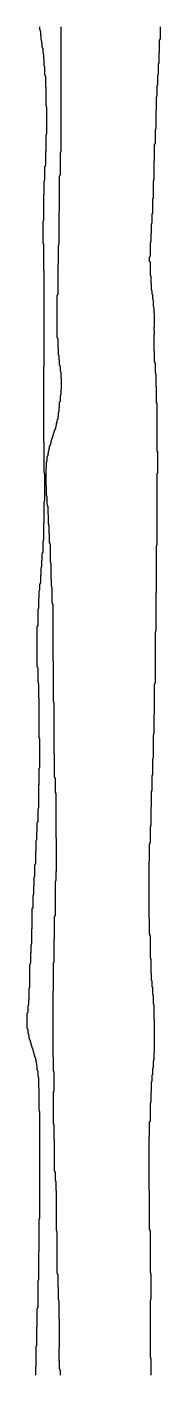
# Model space of a CAD drawing. Header units: metres. Extents: x -204 to 142, y 1 to 3500.
import ezdxf

# ---------------------------------------------------------------- set-up
doc = ezdxf.new("R2010")
doc.units = ezdxf.units.M
for name, color, linetype in [('Curve_Exist', 63, 'Continuous'), ('CuttingCurve_A', 10, 'Continuous'), ('CuttingCurve_B', 30, 'Continuous')]:
    doc.layers.add(name, color=color, linetype=linetype)

msp = doc.modelspace()

# ---------------------------------------------------------------- linework, layer by layer
at = {"layer": 'Curve_Exist'}
for points in [[(-171, 3499.8), (-171, 3492.8), (-170, 3491.8), (-170, 3488.8), (-169, 3487.8), (-169, 3477.8), (-168, 3476.8), (-168, 3467.8), (-167, 3466.8), (-167, 3464.8), (-166, 3463.8), (-166, 3457.8), (-165, 3456.8), (-165, 3448.8), (-164, 3447.8), (-164, 3445.8), (-163, 3444.8), (-163, 3432.8), (-162, 3431.8), (-162, 3429.8), (-161, 3428.8), (-161, 3416.8), (-160, 3415.8), (-160, 3399.8), (-159, 3398.8), (-159, 3397.8), (-158, 3396.8), (-158, 3375.8), (-157, 3374.8), (-157, 3372.8), (-156, 3371.8), (-156, 3344.8), (-155, 3343.8), (-155, 3295.8), (-154, 3294.8), (-154, 3292.8), (-153, 3291.8), (-153, 3222.8), (-154, 3221.8), (-154, 3219.8), (-155, 3218.8), (-155, 3176.8), (-156, 3175.8), (-156, 3140.8), (-157, 3139.8), (-157, 3137.8), (-158, 3136.8), (-158, 3101.8), (-159, 3100.8), (-159, 3099.8), (-160, 3098.8), (-160, 3064.8), (-161, 3063.8), (-161, 2997.8), (-162, 2996.8), (-162, 2995.8), (-163, 2994.8), (-163, 2939.8), (-162, 2938.8), (-162, 2936.8), (-161, 2935.8), (-161, 2867.8), (-160, 2866.8), (-160, 2617.8), (-161, 2616.8), (-161, 2422.8), (-160, 2421.8), (-160, 2344.8), (-159, 2343.8), (-159, 2340.8), (-158, 2339.8), (-158, 2269.8), (-159, 2268.8), (-159, 2267.8), (-160, 2266.8), (-160, 2211.8), (-161, 2210.8), (-161, 2167.8), (-162, 2166.8), (-162, 2164.8), (-163, 2163.8), (-163, 2135.8), (-164, 2134.8), (-164, 2132.8), (-165, 2131.8), (-165, 2114.8), (-166, 2113.8), (-166, 2098.8), (-167, 2097.8), (-167, 2095.8), (-168, 2094.8), (-168, 2076.8), (-169, 2075.8), (-169, 2057.8), (-170, 2056.8), (-170, 2054.8), (-171, 2053.8), (-171, 2037.8), (-172, 2036.8), (-172, 2035.8), (-173, 2034.8), (-173, 2016.8), (-174, 2015.8), (-174, 1990.8), (-175, 1989.8), (-175, 1988.8), (-176, 1987.8), (-176, 1945.8), (-177, 1944.8), (-177, 1943.8), (-178, 1942.8), (-178, 1839.8), (-177, 1838.8), (-177, 1837.8), (-176, 1836.8), (-176, 1799.8), (-175, 1798.8), (-175, 1796.8), (-174, 1795.8), (-174, 1759.8), (-173, 1758.8), (-173, 1655.8), (-172, 1654.8), (-172, 1653.8), (-171, 1652.8), (-171, 1576.8), (-172, 1575.8), (-172, 1574.8), (-173, 1573.8), (-173, 1532.8), (-174, 1531.8), (-174, 1472.8), (-175, 1471.8), (-175, 1469.8), (-176, 1468.8), (-176, 1436.8), (-177, 1435.8), (-177, 1433.8), (-178, 1432.8), (-178, 1410.8), (-179, 1409.8), (-179, 1389.8), (-180, 1388.8), (-180, 1387.8), (-181, 1386.8), (-181, 1360.8), (-182, 1359.8), (-182, 1328.8), (-183, 1327.8), (-183, 1325.8), (-184, 1324.8), (-184, 1294.8), (-185, 1293.8), (-185, 1292.8), (-186, 1291.8), (-186, 1270.8), (-187, 1269.8), (-187, 1247.8), (-188, 1246.8), (-188, 1245.8), (-189, 1244.8), (-189, 1213.8), (-190, 1212.8), (-190, 1211.8), (-191, 1210.8), (-191, 1158.8), (-192, 1157.8), (-192, 1119.8), (-193, 1118.8), (-193, 1116.8), (-194, 1115.8), (-194, 1096.8), (-195, 1095.8), (-195, 1070.8), (-196, 1069.8), (-196, 1066.8), (-197, 1065.8), (-197, 1006.8), (-198, 1005.8), (-198, 1003.8), (-199, 1002.8), (-199, 975.8), (-200, 974.8), (-200, 961.8), (-201, 960.8), (-201, 958.8), (-202, 957.8), (-202, 941.8), (-203, 940.8), (-203, 939.8), (-204, 938.8), (-204, 901.8), (-203, 900.8), (-203, 899.8), (-202, 898.8), (-202, 888.8), (-201, 887.8), (-201, 886.8), (-200, 885.8), (-200, 881.8), (-199, 880.8), (-199, 875.8), (-198, 874.8), (-198, 873.8), (-197, 872.8), (-197, 870.8), (-196, 869.8), (-196, 866.8), (-195, 865.8), (-195, 862.8), (-194, 861.8), (-194, 859.8), (-193, 858.8), (-193, 856.8), (-192, 855.8), (-192, 854.8), (-191, 853.8), (-191, 850.8), (-190, 849.8), (-190, 848.8), (-189, 847.8), (-189, 842.8), (-188, 841.8), (-188, 840.8), (-187, 839.8), (-187, 837.8), (-186, 836.8), (-186, 832.8), (-185, 831.8), (-185, 830.8), (-184, 829.8), (-184, 826.8), (-183, 825.8), (-183, 823.8), (-182, 822.8), (-182, 819.8), (-181, 818.8), (-181, 813.8), (-180, 812.8), (-180, 810.8), (-179, 809.8), (-179, 803.8), (-178, 802.8), (-178, 793.8), (-177, 792.8), (-177, 791.8), (-176, 790.8), (-176, 776.8), (-175, 775.8), (-175, 773.8), (-174, 772.8), (-174, 746.8), (-173, 745.8), (-173, 688.8), (-172, 687.8), (-172, 685.8), (-171, 684.8), (-171, 406.8), (-172, 405.8), (-172, 404.8), (-173, 403.8), (-173, 321.8), (-174, 320.8), (-174, 247.8), (-175, 246.8), (-175, 245.8), (-176, 244.8), (-176, 174.8), (-177, 173.8), (-177, 172.8), (-178, 171.8), (-178, 126.8), (-179, 125.8), (-179, 76.8), (-181, 74.8), (-181, 21.8), (-182, 20.8), (-182, 0.8)], [(142, 3499.8), (142, 3468.8), (141, 3467.8), (141, 3466.8), (140, 3465.8), (140, 3433.8), (139, 3432.8), (139, 3405.8), (138, 3404.8), (138, 3403.8), (137, 3402.8), (137, 3376.8), (136, 3375.8), (136, 3374.8), (135, 3373.8), (135, 3348.8), (134, 3347.8), (134, 3320.8), (133, 3319.8), (133, 3318.8), (132, 3317.8), (132, 3282.8), (131, 3281.8), (131, 3236.8), (130, 3235.8), (130, 3233.8), (129, 3232.8), (129, 3197.8), (128, 3196.8), (128, 3195.8), (127, 3194.8), (127, 3151.8), (126, 3150.8), (126, 3103.8), (125, 3102.8), (125, 3100.8), (124, 3099.8), (124, 3055.8), (123, 3054.8), (123, 3053.8), (122, 3052.8), (122, 3015.8), (121, 3014.8), (121, 2990.8), (120, 2989.8), (120, 2987.8), (119, 2986.8), (119, 2963.8), (118, 2962.8), (118, 2943.8), (117, 2942.8), (117, 2939.8), (116, 2938.8), (116, 2905.8), (115, 2904.8), (115, 2902.8), (114, 2901.8), (114, 2891.8), (116, 2889.8), (116, 2856.8), (117, 2855.8), (117, 2853.8), (118, 2852.8), (118, 2835.8), (119, 2834.8), (119, 2818.8), (120, 2817.8), (120, 2815.8), (121, 2814.8), (121, 2806.8), (122, 2805.8), (122, 2794.8), (123, 2793.8), (123, 2791.8), (124, 2790.8), (124, 2774.8), (125, 2773.8), (125, 2771.8), (126, 2770.8), (126, 2757.8), (127, 2756.8), (127, 2720.8), (126, 2719.8), (126, 2711.8), (127, 2710.8), (127, 2701.8), (126, 2700.8), (126, 2659.8), (127, 2658.8), (127, 2630.8), (128, 2629.8), (128, 2627.8), (129, 2626.8), (129, 2602.8), (130, 2601.8), (130, 2598.8), (131, 2597.8), (131, 2567.8), (132, 2566.8), (132, 2524.8), (134, 2522.8), (134, 2398.8), (135, 2397.8), (135, 2341.8), (134, 2340.8), (134, 2155.8), (133, 2154.8), (133, 2152.8), (132, 2151.8), (132, 2030.8), (131, 2029.8), (131, 1932.8), (130, 1931.8), (130, 1928.8), (129, 1927.8), (129, 1797.8), (128, 1796.8), (128, 1794.8), (127, 1793.8), (127, 1715.8), (126, 1714.8), (126, 1665.8), (125, 1664.8), (125, 1662.8), (124, 1661.8), (124, 1602.8), (123, 1601.8), (123, 1599.8), (122, 1598.8), (122, 1557.8), (121, 1556.8), (121, 1517.8), (120, 1516.8), (120, 1515.8), (119, 1514.8), (119, 1475.8), (118, 1474.8), (118, 1427.8), (117, 1426.8), (117, 1423.8), (116, 1422.8), (116, 1382.8), (115, 1381.8), (115, 1379.8), (114, 1378.8), (114, 1334.8), (113, 1333.8), (113, 1186.8), (114, 1185.8), (114, 1144.8), (115, 1143.8), (115, 1141.8), (116, 1140.8), (116, 1083.8), (117, 1082.8), (117, 1080.8), (118, 1079.8), (118, 1044.8), (119, 1043.8), (119, 1026.8), (120, 1025.8), (120, 1024.8), (121, 1023.8), (121, 1008.8), (122, 1007.8), (122, 989.8), (123, 988.8), (123, 986.8), (124, 985.8), (124, 964.8), (125, 963.8), (125, 962.8), (126, 961.8), (126, 925.8), (127, 924.8), (127, 837.8), (126, 836.8), (126, 818.8), (125, 817.8), (125, 815.8), (124, 814.8), (124, 798.8), (123, 797.8), (123, 796.8), (122, 795.8), (122, 779.8), (121, 778.8), (121, 763.8), (120, 762.8), (120, 760.8), (119, 759.8), (119, 736.8), (118, 735.8), (118, 709.8), (117, 708.8), (117, 706.8), (116, 705.8), (116, 658.8), (114, 656.8), (114, 619.8), (113, 618.8), (113, 480.8), (114, 479.8), (114, 378.8), (115, 377.8), (115, 375.8), (116, 374.8), (116, 267.8), (117, 266.8), (117, 263.8), (118, 262.8), (118, 198.8), (117, 197.8), (117, 194.8), (116, 193.8), (116, 47.8), (117, 46.8), (117, 43.8), (118, 42.8), (118, 0.8)]]:
    msp.add_lwpolyline(points, dxfattribs=at)
at = {"layer": 'CuttingCurve_A'}
msp.add_lwpolyline([(142, 3499.8), (142, 3468.8), (141, 3467.8), (141, 3466.8), (140, 3465.8), (140, 3433.8), (139, 3432.8), (139, 3405.8), (138, 3404.8), (138, 3403.8), (137, 3402.8), (137, 3376.8), (136, 3375.8), (136, 3374.8), (135, 3373.8), (135, 3348.8), (134, 3347.8), (134, 3320.8), (133, 3319.8), (133, 3318.8), (132, 3317.8), (132, 3282.8), (131, 3281.8), (131, 3236.8), (130, 3235.8), (130, 3233.8), (129, 3232.8), (129, 3197.8), (128, 3196.8), (128, 3195.8), (127, 3194.8), (127, 3151.8), (126, 3150.8), (126, 3103.8), (125, 3102.8), (125, 3100.8), (124, 3099.8), (124, 3055.8), (123, 3054.8), (123, 3053.8), (122, 3052.8), (122, 3015.8), (121, 3014.8), (121, 2990.8), (120, 2989.8), (120, 2987.8), (119, 2986.8), (119, 2963.8), (118, 2962.8), (118, 2943.8), (117, 2942.8), (117, 2939.8), (116, 2938.8), (116, 2905.8), (115, 2904.8), (115, 2902.8), (114, 2901.8), (114, 2891.8), (116, 2889.8), (116, 2856.8), (117, 2855.8), (117, 2853.8), (118, 2852.8), (118, 2835.8), (119, 2834.8), (119, 2818.8), (120, 2817.8), (120, 2815.8), (121, 2814.8), (121, 2806.8), (122, 2805.8), (122, 2794.8), (123, 2793.8), (123, 2791.8), (124, 2790.8), (124, 2774.8), (125, 2773.8), (125, 2771.8), (126, 2770.8), (126, 2757.8), (127, 2756.8), (127, 2720.8), (126, 2719.8), (126, 2711.8), (127, 2710.8), (127, 2701.8), (126, 2700.8), (126, 2659.8), (127, 2658.8), (127, 2630.8), (128, 2629.8), (128, 2627.8), (129, 2626.8), (129, 2602.8), (130, 2601.8), (130, 2598.8), (131, 2597.8), (131, 2567.8), (132, 2566.8), (132, 2524.8), (134, 2522.8), (134, 2398.8), (135, 2397.8), (135, 2341.8), (134, 2340.8), (134, 2155.8), (133, 2154.8), (133, 2152.8), (132, 2151.8), (132, 2030.8), (131, 2029.8), (131, 1932.8), (130, 1931.8), (130, 1928.8), (129, 1927.8), (129, 1797.8), (128, 1796.8), (128, 1794.8), (127, 1793.8), (127, 1715.8), (126, 1714.8), (126, 1665.8), (125, 1664.8), (125, 1662.8), (124, 1661.8), (124, 1602.8), (123, 1601.8), (123, 1599.8), (122, 1598.8), (122, 1557.8), (121, 1556.8), (121, 1517.8), (120, 1516.8), (120, 1515.8), (119, 1514.8), (119, 1475.8), (118, 1474.8), (118, 1427.8), (117, 1426.8), (117, 1423.8), (116, 1422.8), (116, 1382.8), (115, 1381.8), (115, 1379.8), (114, 1378.8), (114, 1334.8), (113, 1333.8), (113, 1186.8), (114, 1185.8), (114, 1144.8), (115, 1143.8), (115, 1141.8), (116, 1140.8), (116, 1083.8), (117, 1082.8), (117, 1080.8), (118, 1079.8), (118, 1044.8), (119, 1043.8), (119, 1026.8), (120, 1025.8), (120, 1024.8), (121, 1023.8), (121, 1008.8), (122, 1007.8), (122, 989.8), (123, 988.8), (123, 986.8), (124, 985.8), (124, 964.8), (125, 963.8), (125, 962.8), (126, 961.8), (126, 925.8), (127, 924.8), (127, 837.8), (126, 836.8), (126, 818.8), (125, 817.8), (125, 815.8), (124, 814.8), (124, 798.8), (123, 797.8), (123, 796.8), (122, 795.8), (122, 779.8), (121, 778.8), (121, 763.8), (120, 762.8), (120, 760.8), (119, 759.8), (119, 736.8), (118, 735.8), (118, 709.8), (117, 708.8), (117, 706.8), (116, 705.8), (116, 658.8), (114, 656.8), (114, 619.8), (113, 618.8), (113, 480.8), (114, 479.8), (114, 378.8), (115, 377.8), (115, 375.8), (116, 374.8), (116, 267.8), (117, 266.8), (117, 263.8), (118, 262.8), (118, 198.8), (117, 197.8), (117, 194.8), (116, 193.8), (116, 47.8), (117, 46.8), (117, 43.8), (118, 42.8), (118, 0.8)], dxfattribs=at)
at = {"layer": 'CuttingCurve_B'}
msp.add_lwpolyline([(-116, 3499.8), (-116, 3176.8), (-117, 3175.8), (-117, 3173.8), (-118, 3172.8), (-118, 3114.8), (-119, 3113.8), (-119, 3112.8), (-120, 3111.8), (-120, 3020.8), (-121, 3019.8), (-121, 2935.8), (-122, 2934.8), (-122, 2932.8), (-123, 2931.8), (-123, 2883.8), (-124, 2882.8), (-124, 2805.8), (-125, 2804.8), (-125, 2802.8), (-126, 2801.8), (-126, 2694.8), (-125, 2693.8), (-125, 2691.8), (-124, 2690.8), (-124, 2666.8), (-123, 2665.8), (-123, 2648.8), (-121, 2646.8), (-121, 2636.8), (-120, 2635.8), (-120, 2622.8), (-119, 2621.8), (-119, 2620.8), (-118, 2619.8), (-118, 2607.8), (-117, 2606.8), (-117, 2604.8), (-116, 2603.8), (-116, 2588.8), (-115, 2587.8), (-115, 2559.8), (-116, 2558.8), (-116, 2545.8), (-117, 2544.8), (-117, 2542.8), (-118, 2541.8), (-118, 2527.8), (-119, 2526.8), (-119, 2525.8), (-120, 2524.8), (-120, 2511.8), (-121, 2510.8), (-121, 2501.8), (-122, 2500.8), (-122, 2498.8), (-123, 2497.8), (-123, 2488.8), (-124, 2487.8), (-124, 2481.8), (-125, 2480.8), (-125, 2478.8), (-126, 2477.8), (-126, 2472.8), (-128, 2470.8), (-128, 2465.8), (-129, 2464.8), (-129, 2460.8), (-130, 2459.8), (-130, 2457.8), (-131, 2456.8), (-131, 2454.8), (-132, 2453.8), (-132, 2452.8), (-133, 2451.8), (-133, 2449.8), (-134, 2448.8), (-134, 2446.8), (-135, 2445.8), (-135, 2444.8), (-136, 2443.8), (-136, 2440.8), (-137, 2439.8), (-137, 2436.8), (-138, 2435.8), (-138, 2432.8), (-139, 2431.8), (-139, 2430.8), (-140, 2429.8), (-140, 2427.8), (-141, 2426.8), (-141, 2424.8), (-142, 2423.8), (-142, 2419.8), (-143, 2418.8), (-143, 2416.8), (-144, 2415.8), (-144, 2413.8), (-145, 2412.8), (-145, 2411.8), (-146, 2410.8), (-146, 2405.8), (-147, 2404.8), (-147, 2400.8), (-148, 2399.8), (-148, 2398.8), (-149, 2397.8), (-149, 2392.8), (-150, 2391.8), (-150, 2386.8), (-151, 2385.8), (-151, 2382.8), (-152, 2381.8), (-152, 2372.8), (-153, 2371.8), (-153, 2370.8), (-154, 2369.8), (-154, 2353.8), (-155, 2352.8), (-155, 2308.8), (-154, 2307.8), (-154, 2284.8), (-153, 2283.8), (-153, 2281.8), (-152, 2280.8), (-152, 2260.8), (-151, 2259.8), (-151, 2256.8), (-150, 2255.8), (-150, 2234.8), (-149, 2233.8), (-149, 2210.8), (-148, 2209.8), (-148, 2207.8), (-147, 2206.8), (-147, 2184.8), (-146, 2183.8), (-146, 2161.8), (-145, 2160.8), (-145, 2158.8), (-144, 2157.8), (-144, 2111.8), (-143, 2110.8), (-143, 2108.8), (-142, 2107.8), (-142, 2067.8), (-141, 2066.8), (-141, 2048.8), (-140, 2047.8), (-140, 2045.8), (-139, 2044.8), (-139, 2006.8), (-138, 2005.8), (-138, 2002.8), (-137, 2001.8), (-137, 1854.8), (-136, 1853.8), (-136, 1749.8), (-135, 1748.8), (-135, 1747.8), (-134, 1746.8), (-134, 1613.8), (-133, 1612.8), (-133, 1553.8), (-132, 1552.8), (-132, 1551.8), (-131, 1550.8), (-131, 1513.8), (-130, 1512.8), (-130, 1510.8), (-129, 1509.8), (-129, 1395.8), (-128, 1394.8), (-128, 1307.8), (-129, 1306.8), (-129, 1284.8), (-130, 1283.8), (-130, 1281.8), (-131, 1280.8), (-131, 1192.8), (-132, 1191.8), (-132, 1190.8), (-133, 1189.8), (-133, 1132.8), (-134, 1131.8), (-134, 1072.8), (-135, 1071.8), (-135, 1070.8), (-136, 1069.8), (-136, 997.8), (-137, 996.8), (-137, 826.8), (-136, 825.8), (-136, 790.8), (-135, 789.8), (-135, 788.8), (-134, 787.8), (-134, 737.8), (-135, 736.8), (-135, 735.8), (-136, 734.8), (-136, 653.8), (-135, 652.8), (-135, 650.8), (-134, 649.8), (-134, 613.8), (-133, 612.8), (-133, 530.8), (-132, 529.8), (-132, 528.8), (-131, 527.8), (-131, 506.8), (-130, 505.8), (-130, 503.8), (-129, 502.8), (-129, 480.8), (-128, 479.8), (-128, 376.8), (-127, 375.8), (-127, 373.8), (-126, 372.8), (-126, 265.8), (-125, 264.8), (-125, 262.8), (-124, 261.8), (-124, 230.8), (-123, 229.8), (-123, 197.8), (-122, 196.8), (-122, 194.8), (-121, 193.8), (-121, 148.8), (-120, 147.8), (-120, 70.8), (-121, 69.8), (-121, 38.8), (-120, 37.8), (-120, 17.8), (-119, 16.8), (-119, 14.8), (-118, 13.8), (-118, 0.8)], dxfattribs=at)

doc.saveas('drawing.dxf')
